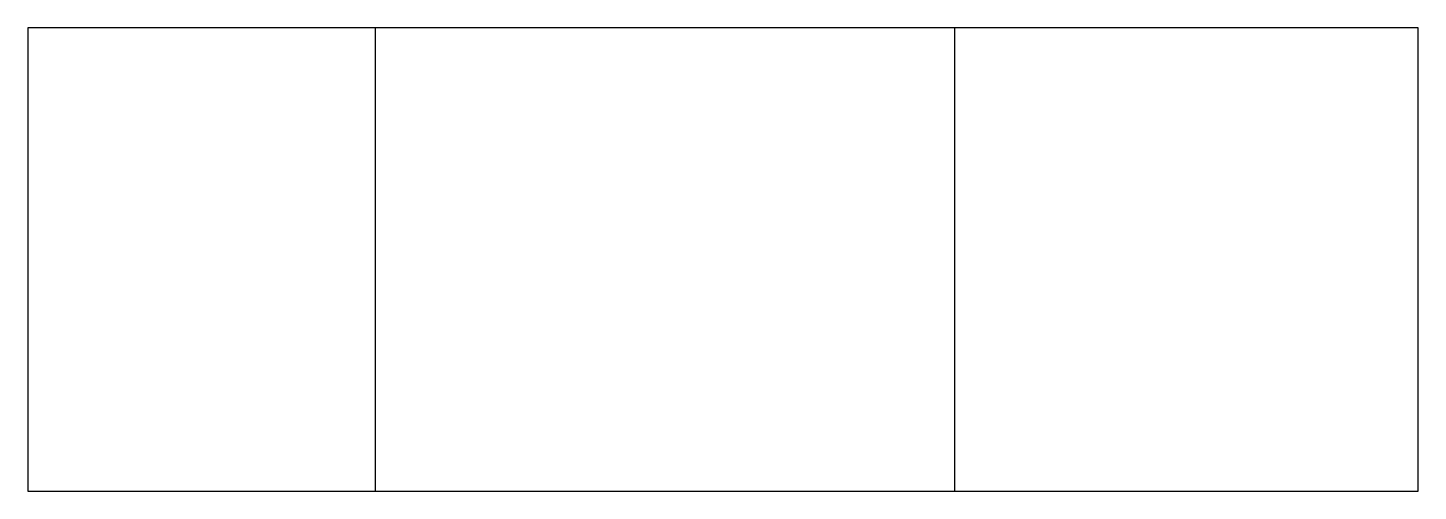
# Model space of a CAD drawing. Header units: millimetres. Extents: x 0 to 120, y 0 to 40.
import ezdxf

# ---------------------------------------------------------------- set-up
doc = ezdxf.new("R2010")
doc.units = ezdxf.units.MM
for name, color, linetype in [('BEND_DOWN', 7, 'Continuous'), ('BEND_UP', 7, 'Continuous'), ('OUTLINE', 7, 'Continuous')]:
    doc.layers.add(name, color=color, linetype=linetype)

msp = doc.modelspace()

# ---------------------------------------------------------------- linework, layer by layer
at = {"layer": 'BEND_DOWN'}
msp.add_line((80, 0), (80, 40), dxfattribs=at)
at = {"layer": 'BEND_UP'}
msp.add_line((30, 0), (30, 40), dxfattribs=at)
at = {"layer": 'OUTLINE'}
msp.add_lwpolyline([(0, 0), (120, 0), (120, 40), (0, 40)], close=True, dxfattribs=at)

doc.saveas('drawing.dxf')
